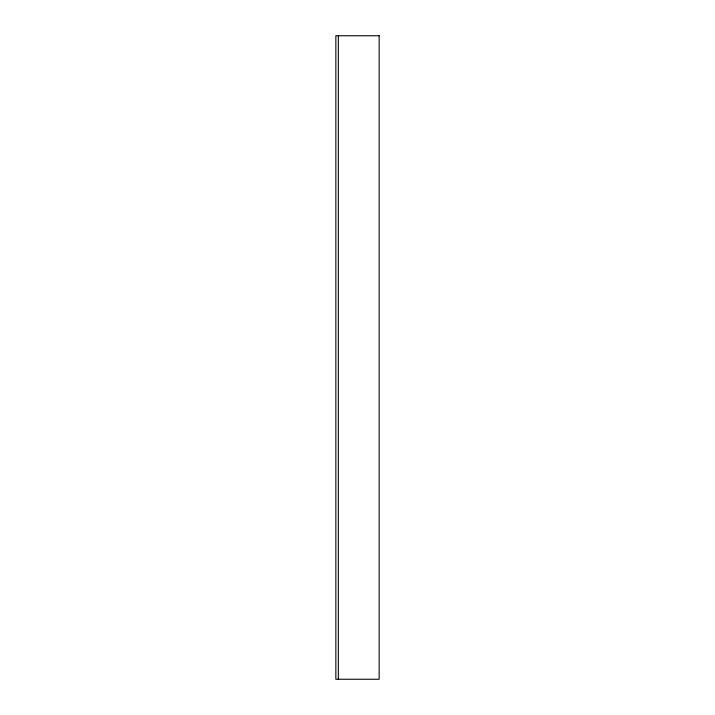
<?xml version="1.0" encoding="UTF-8"?>
<svg xmlns="http://www.w3.org/2000/svg" width="715" height="715" viewBox="0 0 715 715"><rect width="100%" height="100%" fill="white"/><g stroke="black" fill="none" stroke-linecap="round" stroke-linejoin="round"><path stroke-width="1.07" d="M338.347 35.75L338.347 679.25M379.147 35.75L335.853 35.75L335.853 679.25L379.147 679.25L379.147 35.75"/></g></svg>
